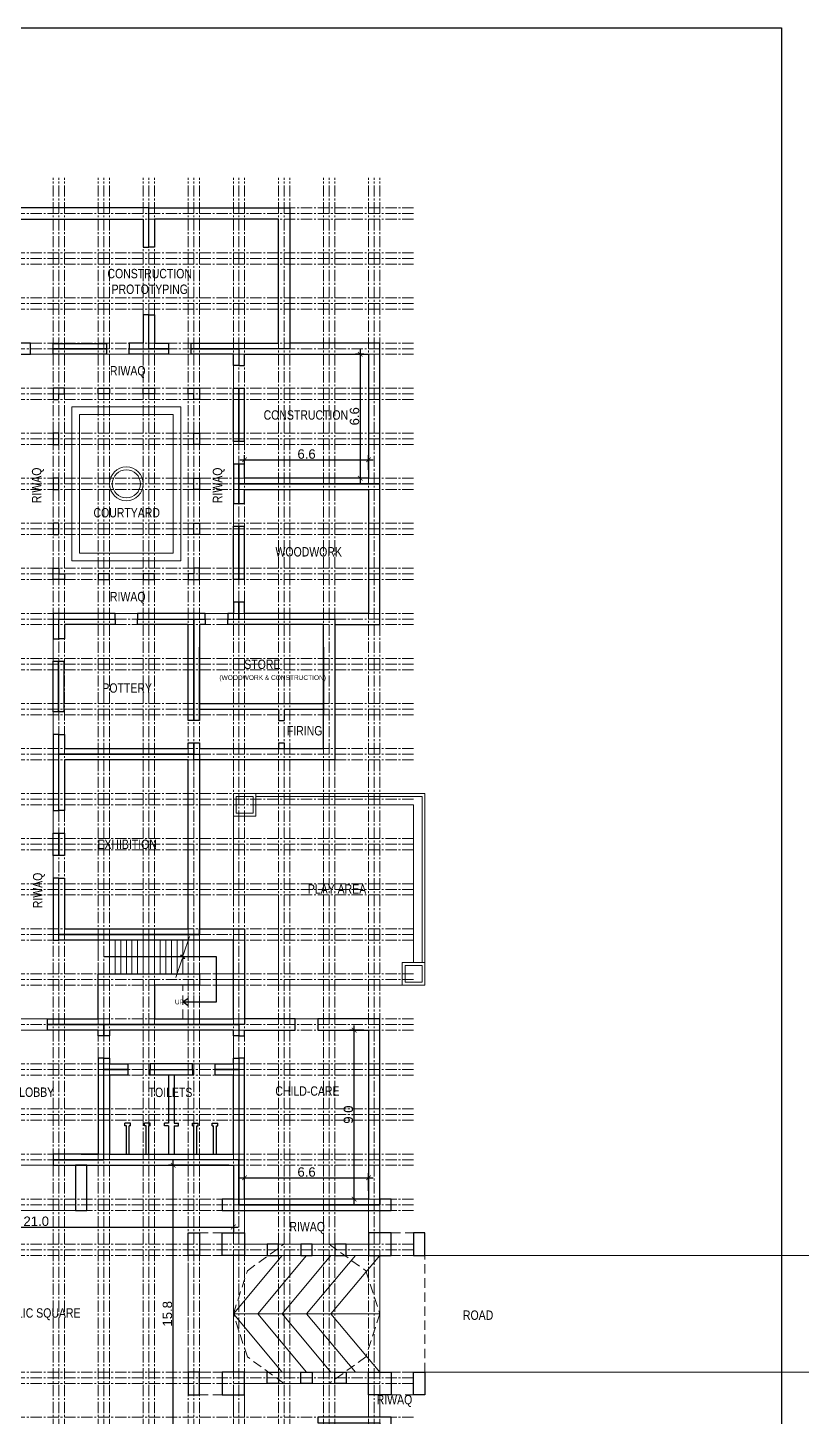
# Model space of a CAD drawing. Header units: millimetres. Extents: x 19 to 1143, y 22 to 444.
# Drawn here: x 231.7 to 272.9, y 170 to 244 of the extents above; entities that cross this region are included whole.
import ezdxf

# ---------------------------------------------------------------- set-up
doc = ezdxf.new("R2010")
doc.units = ezdxf.units.MM
doc.linetypes.add('ACAD_ISO04W100', pattern=[30, 24, -3, 0, -3])
doc.linetypes.add('HIDDEN', pattern=[0.375, 0.25, -0.125])
for name, color, linetype, lineweight in [('Above', 31, 'Continuous', 15), ('Elevation 1', 41, 'Continuous', 15), ('Elevation 2', 45, 'Continuous', 9), ('Grid', 115, 'ACAD_ISO04W100', 5), ('Road', 252, 'Continuous', 13), ('Wall', 42, 'Continuous', 30)]:
    doc.layers.add(name, color=color, linetype=linetype, lineweight=lineweight)
doc.layers.add('Dimension', color=133, linetype='Continuous')
doc.layers.add('Text', color=254, linetype='Continuous')
doc.styles.add('1', font='arial.ttf')
doc.styles.add('THAI', font='', dxfattribs={"width": 0.8})
doc.styles.get('THAI').set_extended_font_data('VNI-Avo')
doc.dimstyles.new('A3-100', dxfattribs={"dimtxt": 0.5, "dimasz": 0.25, "dimexe": 0.25, "dimexo": 0.25, "dimgap": 0.05, "dimtad": 1, "dimdec": 1, "dimzin": 0, "dimdsep": 46, "dimtxsty": '1', "dimblk": 'ARCHTICK', "dimcen": 0.1, "dimdle": 0.25, "dimclrd": 256, "dimclre": 256, "dimclrt": 256, "dimadec": 0, "dimazin": 0, "dimtfac": 1, "dimtdec": 1, "dimtofl": 0, "dimtmove": 0, "dimatfit": 3, "dimldrblk": 'ARCHTICK', "dimfxl": 1, "dimtfillclr": 256, "dimtolj": 1, "dimtzin": 0, "dimarcsym": 0})
doc.dimstyles.new('A3-200', dxfattribs={"dimtxt": 1, "dimasz": 0.5, "dimexe": 0.5, "dimexo": 0.5, "dimgap": 0.1, "dimtad": 2, "dimdec": 1, "dimzin": 0, "dimdsep": 46, "dimtxsty": '1', "dimblk": 'ARCHTICK', "dimcen": 0.1, "dimdle": 0.5, "dimclrd": 256, "dimclre": 256, "dimclrt": 256, "dimadec": 0, "dimazin": 0, "dimtfac": 1, "dimtdec": 1, "dimtofl": 0, "dimtmove": 0, "dimatfit": 3, "dimldrblk": 'ARCHTICK', "dimfxl": 1, "dimtfillclr": 256, "dimtolj": 1, "dimtzin": 0, "dimarcsym": 0})

# ---------------------------------------------------------------- blocks, each defined once
blk = doc.blocks.new('_ArchTick')
at = {"color": 0, "linetype": 'ByBlock', "const_width": 0.15}
blk.add_lwpolyline([(-0.5, -0.5), (0.5, 0.5)], dxfattribs=at)
blk = doc.blocks.new('*D3')
at = {"layer": 'Defpoints', "color": 0, "transparency": 16777216}
for p in [(249.817, 220.962), (243.217, 220.173), (249.817, 220.173)]:
    blk.add_point(p, dxfattribs=at)
at = {"layer": 'Dimension', "lineweight": -2, "transparency": 16777216}
for p, q in [((242.967, 220.962), (250.067, 220.962)), ((243.217, 220.423), (243.217, 221.212)), ((249.817, 220.423), (249.817, 221.212))]:
    blk.add_line(p, q, dxfattribs=at)
at = {"layer": 'Dimension', "lineweight": -2, "transparency": 16777216, "xscale": 0.25, "yscale": 0.25, "zscale": 0.25, "rotation": 180}
blk.add_blockref('_ArchTick', (243.217, 220.962), dxfattribs=at)
at = {"layer": 'Dimension', "lineweight": -2, "transparency": 16777216, "xscale": 0.25, "yscale": 0.25, "zscale": 0.25}
blk.add_blockref('_ArchTick', (249.817, 220.962), dxfattribs=at)
at = {"layer": 'Dimension', "transparency": 16777216, "insert": (246.517, 221.267), "char_height": 0.5, "attachment_point": 5, "style": '1'}
blk.add_mtext('\\A1;6.6', dxfattribs=at)
blk = doc.blocks.new('*D4')
at = {"layer": 'Defpoints', "color": 0, "transparency": 16777216}
for p in [(249.817, 226.582), (249.376, 219.982), (249.817, 219.982)]:
    blk.add_point(p, dxfattribs=at)
at = {"layer": 'Dimension', "lineweight": -2, "transparency": 16777216}
for p, q in [((249.567, 226.582), (249.126, 226.582)), ((249.376, 226.832), (249.376, 219.732)), ((249.567, 219.982), (249.126, 219.982))]:
    blk.add_line(p, q, dxfattribs=at)
at = {"layer": 'Dimension', "lineweight": -2, "transparency": 16777216, "xscale": 0.25, "yscale": 0.25, "zscale": 0.25}
for p, rotation in [((249.376, 226.582), 90), ((249.376, 219.982), 270)]:
    blk.add_blockref('_ArchTick', p, dxfattribs=dict(at, rotation=rotation))
at = {"layer": 'Dimension', "transparency": 16777216, "insert": (249.071, 223.282), "char_height": 0.5, "attachment_point": 5, "rotation": 90, "style": '1'}
blk.add_mtext('\\A1;6.6', dxfattribs=at)
blk = doc.blocks.new('*D5')
at = {"layer": 'Defpoints', "color": 0, "transparency": 16777216}
for p in [(249.817, 182.718), (243.217, 181.773), (249.817, 181.773)]:
    blk.add_point(p, dxfattribs=at)
at = {"layer": 'Dimension', "lineweight": -2, "transparency": 16777216}
for p, q in [((243.217, 182.023), (243.217, 182.968)), ((249.817, 182.023), (249.817, 182.968)), ((242.967, 182.718), (250.067, 182.718))]:
    blk.add_line(p, q, dxfattribs=at)
at = {"layer": 'Dimension', "lineweight": -2, "transparency": 16777216, "xscale": 0.25, "yscale": 0.25, "zscale": 0.25, "rotation": 180}
blk.add_blockref('_ArchTick', (243.217, 182.718), dxfattribs=at)
at = {"layer": 'Dimension', "lineweight": -2, "transparency": 16777216, "xscale": 0.25, "yscale": 0.25, "zscale": 0.25}
blk.add_blockref('_ArchTick', (249.817, 182.718), dxfattribs=at)
at = {"layer": 'Dimension', "transparency": 16777216, "insert": (246.517, 183.023), "char_height": 0.5, "attachment_point": 5, "style": '1'}
blk.add_mtext('\\A1;6.6', dxfattribs=at)
blk = doc.blocks.new('*D6')
at = {"layer": 'Defpoints', "color": 0, "transparency": 16777216}
for p in [(249.052, 190.582), (249.817, 190.582), (249.817, 181.582)]:
    blk.add_point(p, dxfattribs=at)
at = {"layer": 'Dimension', "lineweight": -2, "transparency": 16777216}
for p, q in [((249.567, 190.582), (248.802, 190.582)), ((249.052, 181.332), (249.052, 190.832)), ((249.567, 181.582), (248.802, 181.582))]:
    blk.add_line(p, q, dxfattribs=at)
at = {"layer": 'Dimension', "lineweight": -2, "transparency": 16777216, "xscale": 0.25, "yscale": 0.25, "zscale": 0.25}
for p, rotation in [((249.052, 190.582), 90), ((249.052, 181.582), 270)]:
    blk.add_blockref('_ArchTick', p, dxfattribs=dict(at, rotation=rotation))
at = {"layer": 'Dimension', "transparency": 16777216, "insert": (248.747, 186.082), "char_height": 0.5, "attachment_point": 5, "rotation": 90, "style": '1'}
blk.add_mtext('\\A1;9.0', dxfattribs=at)
blk = doc.blocks.new('*D9')
at = {"layer": 'Defpoints', "color": 0, "transparency": 16777216}
for p in [(239.41, 183.382), (242.617, 183.382), (242.617, 167.564)]:
    blk.add_point(p, dxfattribs=at)
at = {"layer": 'Dimension', "lineweight": -2, "transparency": 16777216}
for p, q in [((239.41, 167.314), (239.41, 183.632)), ((242.367, 183.382), (239.16, 183.382)), ((242.367, 167.564), (239.16, 167.564))]:
    blk.add_line(p, q, dxfattribs=at)
at = {"layer": 'Dimension', "lineweight": -2, "transparency": 16777216, "xscale": 0.25, "yscale": 0.25, "zscale": 0.25}
for p, rotation in [((239.41, 183.382), 90), ((239.41, 167.564), 270)]:
    blk.add_blockref('_ArchTick', p, dxfattribs=dict(at, rotation=rotation))
at = {"layer": 'Dimension', "transparency": 16777216, "insert": (239.105, 175.473), "char_height": 0.5, "attachment_point": 5, "rotation": 90, "style": '1'}
blk.add_mtext('\\A1;15.8', dxfattribs=at)
blk = doc.blocks.new('*D10')
at = {"layer": 'Defpoints', "color": 0, "transparency": 16777216}
for p in [(242.617, 183.573), (221.617, 183.382), (242.617, 180.095)]:
    blk.add_point(p, dxfattribs=at)
at = {"layer": 'Dimension', "lineweight": -2, "transparency": 16777216}
for p, q in [((221.617, 183.132), (221.617, 179.845)), ((242.617, 183.323), (242.617, 179.845)), ((221.367, 180.095), (242.867, 180.095))]:
    blk.add_line(p, q, dxfattribs=at)
at = {"layer": 'Dimension', "lineweight": -2, "transparency": 16777216, "xscale": 0.25, "yscale": 0.25, "zscale": 0.25, "rotation": 180}
blk.add_blockref('_ArchTick', (221.617, 180.095), dxfattribs=at)
at = {"layer": 'Dimension', "lineweight": -2, "transparency": 16777216, "xscale": 0.25, "yscale": 0.25, "zscale": 0.25}
blk.add_blockref('_ArchTick', (242.617, 180.095), dxfattribs=at)
at = {"layer": 'Dimension', "transparency": 16777216, "insert": (232.117, 180.4), "char_height": 0.5, "attachment_point": 5, "style": '1'}
blk.add_mtext('\\A1;21.0', dxfattribs=at)

msp = doc.modelspace()

# ---------------------------------------------------------------- linework, layer by layer
msp.add_lwpolyline([(192.417, 149.975), (192.417, 243.975), (271.817, 243.975), (271.817, 149.975)], close=True)
at = {"layer": 'Above', "linetype": 'HIDDEN', "ltscale": 2}
for p, q in [((235.417, 193.582), (235.417, 195.382)), ((240.217, 193.582), (240.217, 195.382)), ((240.517, 193.582), (240.517, 195.382)), ((240.817, 193.582), (240.817, 195.382)), ((240.817, 193.582), (242.617, 193.582)), ((240.817, 193.282), (242.617, 193.282)), ((239.917, 191.182), (239.917, 192.982)), ((240.217, 191.182), (240.217, 192.982)), ((240.517, 191.182), (240.517, 192.982)), ((240.817, 191.182), (240.817, 192.982)), ((240.817, 192.982), (242.617, 192.982)), ((242.617, 180.982), (242.617, 179.782)), ((243.217, 180.982), (243.217, 179.782)), ((249.817, 180.982), (249.817, 179.782)), ((242.017, 179.782), (240.817, 179.782)), ((244.417, 179.182), (243.217, 179.182)), ((246.217, 179.182), (245.017, 179.182)), ((248.017, 179.182), (246.817, 179.182)), ((249.817, 179.182), (248.617, 179.182)), ((251.017, 179.782), (252.217, 179.782)), ((240.217, 172.364), (240.217, 178.582)), ((242.017, 178.582), (240.817, 178.582)), ((251.017, 178.582), (252.217, 178.582)), ((252.817, 172.364), (252.817, 178.582)), ((242.017, 172.364), (240.817, 172.364)), ((244.417, 171.764), (243.217, 171.764)), ((246.217, 171.764), (245.017, 171.764)), ((248.017, 171.764), (246.817, 171.764)), ((249.817, 171.764), (248.617, 171.764)), ((251.017, 172.364), (252.217, 172.364)), ((242.017, 171.164), (240.817, 171.164)), ((242.617, 169.964), (242.617, 171.164)), ((243.217, 169.964), (243.217, 171.164)), ((249.817, 169.964), (249.817, 171.164)), ((251.017, 171.164), (252.217, 171.164))]:
    msp.add_line(p, q, dxfattribs=at)
msp.add_lwpolyline([(242.617, 175.473), (243.362, 177.766), (245.312, 179.182), (247.722, 179.182), (249.672, 177.766), (250.417, 175.473), (249.672, 173.181), (247.722, 171.764), (245.312, 171.764), (243.362, 173.181)], close=True, dxfattribs=at)
at = {"layer": 'Elevation 1'}
for p, q in [((231.817, 226.582), (233.017, 226.582)), ((235.867, 226.582), (237.067, 226.582)), ((240.367, 226.582), (239.167, 226.582)), ((242.617, 224.782), (242.617, 225.982)), ((242.617, 220.732), (242.617, 221.932)), ((242.617, 217.432), (242.617, 218.632)), ((242.617, 213.382), (242.617, 214.582)), ((236.317, 212.782), (237.517, 212.782)), ((241.117, 212.782), (242.317, 212.782)), ((233.017, 210.232), (233.017, 211.432)), ((233.017, 206.332), (233.017, 207.532)), ((252.817, 203.182), (243.817, 203.182)), ((243.817, 203.182), (243.817, 202.582)), ((252.667, 203.032), (243.817, 203.032)), ((252.667, 203.032), (252.667, 194.182)), ((252.817, 203.182), (252.817, 194.182)), ((233.017, 202.282), (233.017, 201.082)), ((252.217, 202.582), (243.817, 202.582)), ((252.217, 202.582), (252.217, 194.182)), ((233.017, 198.682), (233.017, 199.882)), ((236.017, 193.582), (236.017, 195.382)), ((236.317, 193.582), (236.317, 195.382)), ((236.617, 193.582), (236.617, 195.382)), ((236.917, 193.582), (236.917, 195.382)), ((237.217, 193.582), (237.217, 195.382)), ((237.517, 193.582), (237.517, 195.382)), ((237.817, 193.582), (237.817, 195.382)), ((238.117, 193.582), (238.117, 195.382)), ((238.417, 193.582), (238.417, 195.382)), ((238.717, 193.582), (238.717, 195.382)), ((239.017, 193.582), (239.017, 195.382)), ((239.317, 193.582), (239.317, 195.382)), ((239.617, 193.582), (239.617, 195.382)), ((239.917, 193.582), (239.917, 195.382)), ((252.217, 194.182), (252.817, 194.182)), ((231.517, 191.182), (232.717, 191.182)), ((245.917, 191.182), (247.117, 191.182)), ((231.517, 190.582), (232.717, 190.582)), ((242.617, 189.082), (242.617, 190.282)), ((236.992, 188.782), (238.192, 188.782)), ((240.442, 188.782), (241.642, 188.782)), ((231.217, 183.382), (233.017, 183.382)), ((250.417, 180.982), (250.417, 179.782)), ((242.617, 178.582), (242.617, 172.364)), ((244.417, 178.582), (243.217, 178.582)), ((246.217, 178.582), (245.017, 178.582)), ((248.017, 178.582), (246.817, 178.582)), ((249.817, 178.582), (248.617, 178.582)), ((244.417, 172.364), (243.217, 172.364)), ((246.217, 172.364), (245.017, 172.364)), ((248.017, 172.364), (246.817, 172.364)), ((249.817, 172.364), (248.617, 172.364)), ((250.417, 169.964), (250.417, 171.164))]:
    msp.add_line(p, q, dxfattribs=at)
for points in [[(234.017, 223.782), (239.817, 223.782), (239.817, 215.582), (234.017, 215.582)], [(234.417, 223.382), (239.417, 223.382), (239.417, 215.982), (234.417, 215.982)]]:
    msp.add_lwpolyline(points, close=True, dxfattribs=at)
msp.add_lwpolyline([(240.28, 195.572), (239.949, 194.577), (239.803, 194.573), (240.032, 194.391), (239.885, 194.387), (239.554, 193.393)], dxfattribs=at)
at = {"layer": 'Elevation 2'}
for p, q in [((242.617, 197.782), (242.617, 203.182)), ((242.617, 203.182), (243.817, 203.182)), ((242.767, 203.032), (243.667, 203.032)), ((242.767, 203.032), (242.767, 202.132)), ((243.667, 203.032), (243.667, 202.132)), ((242.767, 202.132), (243.667, 202.132)), ((243.817, 201.982), (243.817, 202.582)), ((243.817, 201.982), (242.617, 201.982)), ((242.617, 197.782), (245.017, 197.782)), ((245.017, 197.782), (245.017, 192.982)), ((251.617, 194.182), (252.217, 194.182)), ((251.617, 194.182), (251.617, 192.982)), ((251.767, 194.032), (252.667, 194.032)), ((251.767, 194.032), (251.767, 193.132)), ((252.667, 194.032), (252.667, 193.132)), ((252.817, 194.182), (252.817, 192.982)), ((245.017, 192.982), (252.817, 192.982)), ((251.767, 193.132), (252.667, 193.132)), ((230.017, 180.982), (234.217, 180.982))]:
    msp.add_line(p, q, dxfattribs=at)
for radius in [0.9, 0.75]:
    msp.add_circle((236.917, 219.682), radius, dxfattribs=at)
at = {"layer": 'Grid', "ltscale": 0.025}
for p, q in [((233.017, 157.582), (233.017, 235.987)), ((233.317, 157.582), (233.317, 235.987)), ((233.617, 157.582), (233.617, 235.987)), ((235.417, 157.582), (235.417, 235.987)), ((235.717, 157.582), (235.717, 235.987)), ((236.017, 157.582), (236.017, 235.987)), ((237.817, 157.582), (237.817, 235.987)), ((238.117, 157.582), (238.117, 235.987)), ((238.417, 157.582), (238.417, 235.987)), ((240.217, 157.582), (240.217, 235.987)), ((240.517, 157.582), (240.517, 235.987)), ((240.817, 157.582), (240.817, 235.987)), ((242.617, 157.582), (242.617, 235.987)), ((242.917, 157.582), (242.917, 235.987)), ((243.217, 157.582), (243.217, 235.987)), ((245.017, 157.582), (245.017, 235.987)), ((245.317, 157.582), (245.317, 235.987)), ((245.617, 157.582), (245.617, 235.987)), ((247.417, 157.582), (247.417, 235.987)), ((247.717, 157.582), (247.717, 235.987)), ((248.017, 157.582), (248.017, 235.987)), ((249.817, 157.582), (249.817, 235.987)), ((250.117, 157.582), (250.117, 235.987)), ((250.417, 157.582), (250.417, 235.987)), ((252.217, 234.382), (207.217, 234.382)), ((252.217, 234.082), (207.217, 234.082)), ((252.217, 233.782), (207.217, 233.782)), ((252.217, 231.982), (207.217, 231.982)), ((252.217, 231.682), (207.217, 231.682)), ((252.217, 231.382), (207.217, 231.382)), ((252.217, 229.582), (207.217, 229.582)), ((252.217, 229.282), (207.217, 229.282)), ((252.217, 228.982), (207.217, 228.982)), ((252.217, 227.182), (207.217, 227.182)), ((252.217, 226.882), (207.217, 226.882)), ((252.217, 226.582), (207.217, 226.582)), ((252.217, 224.782), (207.217, 224.782)), ((252.217, 224.482), (207.217, 224.482)), ((252.217, 224.182), (207.217, 224.182)), ((252.217, 222.382), (207.217, 222.382)), ((252.217, 222.082), (207.217, 222.082)), ((252.217, 221.782), (207.217, 221.782)), ((252.217, 219.982), (207.217, 219.982)), ((252.217, 219.682), (207.217, 219.682)), ((252.217, 219.382), (207.217, 219.382)), ((252.217, 217.582), (207.217, 217.582)), ((252.217, 217.282), (207.217, 217.282)), ((252.217, 216.982), (207.217, 216.982)), ((252.217, 215.182), (207.217, 215.182)), ((252.217, 214.882), (207.217, 214.882)), ((252.217, 214.582), (207.217, 214.582)), ((252.217, 212.782), (207.217, 212.782)), ((252.217, 212.482), (207.217, 212.482)), ((252.217, 212.182), (207.217, 212.182)), ((252.217, 210.382), (207.217, 210.382)), ((252.217, 210.082), (207.217, 210.082)), ((252.217, 209.782), (207.217, 209.782)), ((252.217, 207.982), (207.217, 207.982)), ((252.217, 207.682), (207.217, 207.682)), ((252.217, 207.382), (207.217, 207.382)), ((252.217, 205.582), (207.217, 205.582)), ((252.217, 205.282), (207.217, 205.282)), ((252.217, 204.982), (207.217, 204.982)), ((252.217, 203.182), (207.217, 203.182)), ((252.217, 202.882), (207.217, 202.882)), ((252.217, 202.582), (207.217, 202.582)), ((252.217, 200.782), (207.217, 200.782)), ((252.217, 200.482), (207.217, 200.482)), ((252.217, 200.182), (207.217, 200.182)), ((252.217, 198.382), (207.217, 198.382)), ((252.217, 198.082), (207.217, 198.082)), ((252.217, 197.782), (207.217, 197.782)), ((252.217, 195.982), (207.217, 195.982)), ((252.217, 195.682), (207.217, 195.682)), ((252.217, 195.382), (207.217, 195.382)), ((252.217, 193.582), (207.217, 193.582)), ((252.217, 193.282), (207.217, 193.282)), ((252.217, 192.982), (207.217, 192.982)), ((252.217, 191.182), (207.217, 191.182)), ((252.217, 190.882), (207.217, 190.882)), ((252.217, 190.582), (207.217, 190.582)), ((252.217, 188.782), (207.217, 188.782)), ((252.217, 188.482), (207.217, 188.482)), ((252.217, 188.182), (207.217, 188.182)), ((252.217, 186.382), (207.217, 186.382)), ((252.217, 186.082), (207.217, 186.082)), ((252.217, 185.782), (207.217, 185.782)), ((252.217, 183.982), (207.217, 183.982)), ((252.217, 183.682), (207.217, 183.682)), ((252.217, 183.382), (207.217, 183.382)), ((252.217, 181.582), (207.217, 181.582)), ((252.217, 181.282), (207.217, 181.282)), ((252.217, 180.982), (207.217, 180.982)), ((252.217, 179.182), (207.217, 179.182)), ((252.217, 178.882), (207.217, 178.882)), ((252.217, 178.582), (207.217, 178.582)), ((252.217, 172.364), (207.217, 172.364)), ((252.217, 172.064), (207.217, 172.064)), ((252.217, 171.764), (207.217, 171.764)), ((252.217, 169.964), (207.217, 169.964))]:
    msp.add_line(p, q, dxfattribs=at)
at = {"layer": 'Road'}
for p, q in [((250.417, 172.364), (250.417, 178.582)), ((252.817, 178.582), (438.587, 178.582)), ((250.417, 175.473), (242.617, 175.473)), ((252.817, 172.364), (438.587, 172.364))]:
    msp.add_line(p, q, dxfattribs=at)
for points in [[(245.217, 178.582), (242.617, 175.473), (245.217, 172.364)], [(246.517, 178.582), (243.917, 175.473), (246.517, 172.364)], [(247.817, 178.582), (245.217, 175.473), (247.817, 172.364)], [(249.117, 178.582), (246.517, 175.473), (249.117, 172.364)], [(250.417, 178.582), (247.817, 175.473), (250.417, 172.364)]]:
    msp.add_lwpolyline(points, dxfattribs=at)
at = {"layer": 'Wall'}
for p, q in [((240.817, 207.082), (240.817, 210.982)), ((247.417, 210.982), (247.417, 207.382)), ((240.817, 207.982), (247.417, 207.982)), ((240.817, 207.682), (245.017, 207.682)), ((245.017, 207.682), (245.017, 207.082)), ((245.317, 207.682), (247.417, 207.682)), ((245.317, 207.682), (245.317, 207.082)), ((245.017, 207.082), (245.317, 207.082)), ((245.017, 205.882), (245.017, 205.582)), ((245.017, 205.882), (245.317, 205.882)), ((245.317, 205.882), (245.317, 205.582)), ((243.217, 190.582), (245.917, 190.582)), ((247.117, 190.582), (249.817, 190.582)), ((243.217, 184.582), (243.217, 188.782)), ((239.167, 188.182), (239.167, 185.632)), ((239.467, 188.182), (239.467, 185.632)), ((237.142, 185.632), (236.842, 185.632)), ((236.842, 185.482), (236.842, 185.632)), ((236.917, 185.482), (236.842, 185.482)), ((236.917, 183.982), (236.917, 185.482)), ((237.067, 183.982), (237.067, 185.482)), ((237.142, 185.482), (237.067, 185.482)), ((237.142, 185.482), (237.142, 185.632)), ((238.192, 185.632), (237.892, 185.632)), ((237.892, 185.482), (237.892, 185.632)), ((237.967, 185.482), (237.892, 185.482)), ((237.967, 183.982), (237.967, 185.482)), ((238.192, 185.482), (238.117, 185.482)), ((238.117, 183.982), (238.117, 185.482)), ((238.192, 185.482), (238.192, 185.632)), ((239.167, 185.632), (238.942, 185.632)), ((238.942, 185.482), (238.942, 185.632)), ((239.167, 185.482), (238.942, 185.482)), ((239.167, 185.482), (239.167, 183.982)), ((239.467, 185.632), (239.692, 185.632)), ((239.467, 185.482), (239.692, 185.482)), ((239.467, 185.482), (239.467, 183.982)), ((239.692, 185.482), (239.692, 185.632)), ((240.442, 185.632), (240.742, 185.632)), ((240.442, 185.482), (240.442, 185.632)), ((240.442, 185.482), (240.517, 185.482)), ((240.517, 183.982), (240.517, 185.482)), ((240.667, 185.482), (240.742, 185.482)), ((240.667, 183.982), (240.667, 185.482)), ((240.742, 185.482), (240.742, 185.632)), ((241.492, 185.632), (241.792, 185.632)), ((241.492, 185.482), (241.492, 185.632)), ((241.492, 185.482), (241.567, 185.482)), ((241.567, 183.982), (241.567, 185.482)), ((241.717, 183.982), (241.717, 185.482)), ((241.717, 185.482), (241.792, 185.482)), ((241.792, 185.482), (241.792, 185.632)), ((234.517, 183.982), (235.417, 183.982))]:
    msp.add_line(p, q, dxfattribs=at)
for points in [[(238.117, 232.282), (238.117, 234.382), (230.617, 234.382), (230.617, 226.582), (231.817, 226.582), (231.817, 227.182), (231.217, 227.182), (231.217, 233.782), (237.817, 233.782), (237.817, 232.282), (238.117, 232.282)], [(238.117, 232.282), (238.117, 234.382), (245.617, 234.382), (245.617, 226.882), (240.367, 226.882), (240.367, 227.182), (245.017, 227.182), (245.017, 233.782), (238.417, 233.782), (238.417, 232.282), (238.117, 232.282)], [(238.117, 228.682), (237.817, 228.682), (237.817, 227.182), (237.067, 227.182), (237.067, 226.882), (238.117, 226.882), (238.117, 228.682)], [(238.117, 228.682), (238.417, 228.682), (238.417, 227.182), (239.167, 227.182), (239.167, 226.882), (238.117, 226.882), (238.117, 228.682)], [(239.167, 226.882), (239.167, 226.582), (237.067, 226.582), (237.067, 226.882), (239.167, 226.882)], [(242.917, 225.982), (242.617, 225.982), (242.617, 226.582), (240.367, 226.582), (240.367, 226.882), (242.917, 226.882), (242.917, 225.982)], [(242.317, 212.482), (242.917, 212.482), (242.917, 213.382), (242.617, 213.382), (242.617, 212.782), (242.317, 212.782), (242.317, 212.482)], [(236.317, 212.482), (236.317, 212.782), (233.017, 212.782), (233.017, 211.432), (233.317, 211.432), (233.317, 212.482), (236.317, 212.482)], [(236.317, 212.182), (233.617, 212.182), (233.617, 211.432), (233.317, 211.432), (233.317, 212.482), (236.317, 212.482), (236.317, 212.182)], [(240.217, 207.082), (240.217, 212.182), (237.517, 212.182), (237.517, 212.482), (240.517, 212.482), (240.517, 207.082), (240.217, 207.082)], [(242.317, 212.482), (248.017, 212.482), (248.017, 204.982), (240.517, 204.982), (240.517, 205.882), (240.817, 205.882), (240.817, 205.582), (247.417, 205.582), (247.417, 212.182), (242.317, 212.182), (242.317, 212.482)], [(240.517, 207.082), (240.517, 212.482), (241.117, 212.482), (241.117, 212.182), (240.817, 212.182), (240.817, 207.082), (240.517, 207.082)], [(240.517, 205.882), (240.517, 205.282), (233.317, 205.282), (233.317, 206.332), (233.617, 206.332), (233.617, 205.582), (240.217, 205.582), (240.217, 205.882), (240.517, 205.882)], [(240.817, 192.982), (238.417, 192.982), (238.417, 191.182), (242.617, 191.182), (242.617, 195.382), (233.317, 195.382), (233.317, 195.682), (240.817, 195.682), (240.817, 195.982), (243.217, 195.982), (243.217, 190.882), (232.717, 190.882), (232.717, 191.182), (235.417, 191.182), (235.417, 192.982), (235.417, 192.982), (235.417, 193.582), (240.817, 193.582), (240.817, 192.982)], [(245.917, 191.182), (243.217, 191.182), (243.217, 190.882), (242.917, 190.882), (242.917, 190.282), (243.217, 190.282), (243.217, 190.582), (245.917, 190.582), (245.917, 191.182)], [(235.717, 190.282), (235.417, 190.282), (235.417, 190.582), (232.717, 190.582), (232.717, 190.882), (235.717, 190.882), (235.717, 190.282)], [(242.617, 190.282), (242.617, 190.582), (236.017, 190.582), (236.017, 190.282), (235.717, 190.282), (235.717, 190.882), (242.917, 190.882), (242.917, 190.282), (242.617, 190.282)], [(235.417, 189.082), (235.417, 188.182), (235.417, 188.182), (235.417, 183.982), (233.017, 183.982), (233.017, 183.682), (235.717, 183.682), (235.717, 189.082), (235.417, 189.082)], [(241.642, 188.782), (242.617, 188.782), (242.617, 189.082), (242.917, 189.082), (242.917, 188.482), (241.642, 188.482), (241.642, 188.782)], [(233.017, 183.682), (233.017, 183.382), (242.617, 183.382), (242.617, 181.582), (242.017, 181.582), (242.017, 180.982), (251.017, 180.982), (251.017, 181.582), (250.417, 181.582), (250.417, 181.282), (242.917, 181.282), (242.917, 183.682), (233.017, 183.682)]]:
    msp.add_lwpolyline(points, dxfattribs=at)
for points in [[(233.017, 227.159), (235.867, 227.159), (235.867, 226.87), (233.017, 226.87)], [(233.017, 226.87), (235.867, 226.87), (235.867, 226.582), (233.017, 226.582)], [(242.917, 220.732), (242.917, 219.682), (250.417, 219.682), (250.417, 227.182), (245.617, 227.182), (245.617, 226.882), (242.917, 226.882), (242.917, 225.982), (243.217, 225.982), (243.217, 226.582), (249.817, 226.582), (249.817, 219.982), (243.217, 219.982), (243.217, 220.732)], [(233.017, 224.782), (233.017, 224.182), (233.317, 224.182), (233.317, 224.482), (233.617, 224.482), (233.617, 224.782)], [(235.417, 224.782), (236.017, 224.782), (236.017, 224.482), (235.417, 224.482)], [(237.817, 224.782), (238.417, 224.782), (238.417, 224.482), (237.817, 224.482)], [(240.817, 224.782), (240.817, 224.182), (240.517, 224.182), (240.517, 224.482), (240.217, 224.482), (240.217, 224.782)], [(242.905, 224.782), (242.905, 221.932), (242.617, 221.932), (242.617, 224.782)], [(243.193, 224.782), (243.193, 221.932), (242.905, 221.932), (242.905, 224.782)], [(233.317, 222.382), (233.017, 222.382), (233.017, 221.782), (233.317, 221.782)], [(240.517, 222.382), (240.817, 222.382), (240.817, 221.782), (240.517, 221.782)], [(242.917, 220.732), (242.617, 220.732), (242.617, 218.632), (242.917, 218.632)], [(233.317, 219.982), (233.017, 219.982), (233.017, 219.382), (233.317, 219.382)], [(240.517, 219.982), (240.817, 219.982), (240.817, 219.382), (240.517, 219.382)], [(242.917, 213.382), (242.917, 212.482), (248.017, 212.482), (248.017, 212.182), (250.417, 212.182), (250.417, 219.682), (242.917, 219.682), (242.917, 218.632), (243.217, 218.632), (243.217, 219.382), (249.817, 219.382), (249.817, 212.782), (243.217, 212.782), (243.217, 213.382)], [(233.317, 217.582), (233.017, 217.582), (233.017, 216.982), (233.317, 216.982)], [(240.517, 217.582), (240.817, 217.582), (240.817, 216.982), (240.517, 216.982)], [(242.905, 217.432), (242.905, 214.582), (242.617, 214.582), (242.617, 217.432)], [(243.193, 217.432), (243.193, 214.582), (242.905, 214.582), (242.905, 217.432)], [(233.017, 214.582), (233.017, 215.182), (233.317, 215.182), (233.317, 214.882), (233.617, 214.882), (233.617, 214.582)], [(235.417, 214.582), (236.017, 214.582), (236.017, 214.882), (235.417, 214.882)], [(237.817, 214.582), (238.417, 214.582), (238.417, 214.882), (237.817, 214.882)], [(240.817, 214.582), (240.817, 215.182), (240.517, 215.182), (240.517, 214.882), (240.217, 214.882), (240.217, 214.582)], [(237.517, 212.482), (241.117, 212.482), (241.117, 212.782), (237.517, 212.782)], [(233.305, 210.232), (233.305, 207.532), (233.017, 207.532), (233.017, 210.232)], [(233.593, 210.232), (233.593, 207.532), (233.305, 207.532), (233.305, 210.232)], [(233.317, 206.332), (233.017, 206.332), (233.017, 202.282), (233.317, 202.282)], [(233.617, 198.682), (233.617, 195.982), (240.217, 195.982), (240.217, 204.982), (233.617, 204.982), (233.617, 202.282), (233.317, 202.282), (233.317, 205.282), (240.817, 205.282), (240.817, 195.682), (233.317, 195.682), (233.317, 198.682)], [(233.017, 199.882), (233.017, 201.082), (233.317, 201.082), (233.317, 199.882)], [(233.317, 199.882), (233.317, 201.082), (233.617, 201.082), (233.617, 199.882)], [(233.317, 198.682), (233.017, 198.682), (233.017, 195.382), (233.317, 195.382)], [(247.117, 190.582), (249.817, 190.582), (249.817, 181.582), (243.217, 181.582), (243.217, 189.082), (242.917, 189.082), (242.917, 181.282), (250.417, 181.282), (250.417, 191.182), (247.117, 191.182)], [(236.017, 189.082), (236.017, 188.782), (236.992, 188.782), (236.992, 188.482), (235.717, 188.482), (235.717, 189.082)], [(240.442, 188.482), (240.442, 188.782), (238.192, 188.782), (238.192, 188.482)], [(241.642, 188.182), (241.642, 188.482), (242.917, 188.482), (242.917, 183.682), (235.717, 183.682), (235.717, 188.482), (236.992, 188.482), (236.992, 188.182), (236.017, 188.182), (236.017, 183.982), (242.617, 183.982), (242.617, 188.182)], [(240.442, 188.182), (238.192, 188.182), (238.192, 188.482), (240.442, 188.482)], [(234.817, 183.382), (234.217, 183.382), (234.217, 180.982), (234.817, 180.982)], [(240.217, 179.782), (240.817, 179.782), (240.817, 178.582), (240.217, 178.582)], [(242.017, 179.782), (243.217, 179.782), (243.217, 178.582), (242.017, 178.582)], [(245.017, 179.182), (244.417, 179.182), (244.417, 178.582), (245.017, 178.582)], [(246.817, 179.182), (246.217, 179.182), (246.217, 178.582), (246.817, 178.582)], [(248.617, 179.182), (248.017, 179.182), (248.017, 178.582), (248.617, 178.582)], [(251.017, 179.782), (249.817, 179.782), (249.817, 178.582), (251.017, 178.582)], [(252.817, 179.782), (252.217, 179.782), (252.217, 178.582), (252.817, 178.582)], [(240.217, 171.164), (240.817, 171.164), (240.817, 172.364), (240.217, 172.364)], [(242.017, 171.164), (243.217, 171.164), (243.217, 172.364), (242.017, 172.364)], [(245.017, 171.764), (244.417, 171.764), (244.417, 172.364), (245.017, 172.364)], [(246.817, 171.764), (246.217, 171.764), (246.217, 172.364), (246.817, 172.364)], [(248.617, 171.764), (248.017, 171.764), (248.017, 172.364), (248.617, 172.364)], [(251.017, 171.164), (249.817, 171.164), (249.817, 172.364), (251.017, 172.364)], [(252.817, 171.164), (252.217, 171.164), (252.217, 172.364), (252.817, 172.364)], [(251.017, 169.964), (247.117, 169.964), (247.117, 169.664), (250.417, 169.664), (250.417, 169.364), (251.017, 169.364)]]:
    msp.add_lwpolyline(points, close=True, dxfattribs=at)

# ---------------------------------------------------------------- texts
at = {"layer": 'Elevation 1', "insert": (238.48, 192.208), "char_height": 0.25, "attachment_point": 1, "style": 'THAI'}
msp.add_mtext_dynamic_manual_height_columns('\\pi1.02305;{\\fArial|b0|i0|c0|p34;UP}', width=2.40012, gutter_width=1, heights=[0], dxfattribs=at)
at = {"layer": 'Text', "char_height": 0.5, "style": 'THAI'}
for s, insert, attachment_point in [('\\pi3.43531;{\\fArial|b0|i0|c0|p34;CONSTRUCTION\\P\\pi3.65455;PROTOTYPING}', (232.475, 231.132), 1), ('\\pi4.73449;{\\fArial|b0|i0|c0|p34;RIWAQ}', (231.311, 225.956), 1), ('\\pi3.43531;{\\fArial|b0|i0|c0|p34;CONSTRUCTION}', (240.794, 223.601), 1), ('\\pi3.9083;{\\fArial|b0|i0|c0|p34;COURTYARD}', (231.259, 218.395), 1), ('\\pi3.88374;{\\fArial|b0|i0|c0|p34;WOODWORK}', (240.978, 216.312), 1), ('\\pi4.73449;{\\fArial|b0|i0|c0|p34;RIWAQ}', (231.31, 213.926), 1), ('\\pi4.71417;{\\fArial|b0|i0|c0|p34;STORE\\P\\pi3.38879;\\H0.5x;(WOODWORK & CONSTRUCTION)}', (238.484, 210.319), 1), ('\\pi4.35332;{\\fArial|b0|i0|c0|p34;POTTERY}', (231.286, 209.057), 1), ('\\pi4.74268;{\\fArial|b0|i0|c0|p34;FIRING}', (240.725, 206.781), 1), ('\\pi4.11062;{\\fArial|b0|i0|c0|p34;EXHIBITION}', (231.265, 200.731), 1), ('\\pi4.1173;{\\fArial|b0|i0|c0|p34;PLAY AREA}', (242.469, 198.346), 1), ('\\pi4.73995;{\\fArial|b0|i0|c0|p34;LOBBY}', (226.472, 187.528), 1), ('\\pi4.50584;{\\fArial|b0|i0|c0|p34;TOILETS}', (233.599, 187.518), 1), ('\\pi3.97037;{\\fArial|b0|i0|c0|p34;CHILD-CARE}', (240.885, 187.589), 1), ('\\pi4.73449;{\\fArial|b0|i0|c0|p34;RIWAQ}', (240.867, 180.367), 1), ('\\pi3.41881;{\\fArial|b0|i0|c0|p34;PUBLIC SQUARE}', (226.524, 175.767), 1), ('\\pi4.8787;{\\fArial|b0|i0|c0|p34;ROAD}', (249.968, 175.65), 1), ('{\\fArial|b0|i0|c0|p34;RIWAQ}', (252.146, 171.149), 3)]:
    msp.add_mtext_dynamic_manual_height_columns(s, width=11.29818, gutter_width=1, heights=[0], dxfattribs=dict(at, insert=insert, attachment_point=attachment_point))
at = {"layer": 'Text', "char_height": 0.5, "attachment_point": 1, "rotation": 90, "style": 'THAI'}
for insert in [(231.888, 213.921), (241.522, 213.921), (231.943, 192.344)]:
    msp.add_mtext_dynamic_manual_height_columns('\\pi4.73449;{\\fArial|b0|i0|c0|p34;RIWAQ}', width=11.29818, gutter_width=1, heights=[0], dxfattribs=dict(at, insert=insert))

# ---------------------------------------------------------------- dimensions: what is measured, and where the dimension line sits
at = {"layer": 'Dimension'}
for base, p1, p2, picture, middle in [((249.376, 219.982), (249.817, 226.582), (249.817, 219.982), '*D4', (249.071, 223.282)), ((249.052, 190.582), (249.817, 181.582), (249.817, 190.582), '*D6', (248.747, 186.082)), ((239.41, 183.382), (242.617, 167.564), (242.617, 183.382), '*D9', (239.105, 175.473))]:
    dim = msp.add_linear_dim(base=base, p1=p1, p2=p2, angle=90, dimstyle='A3-100', dxfattribs=at)
    dim.commit()
    dim.dimension.update_dxf_attribs({"geometry": picture, "text_midpoint": middle})
for base, p1, p2, picture, middle in [((249.817, 220.962), (243.217, 220.173), (249.817, 220.173), '*D3', (246.517, 221.267)), ((242.617, 180.095), (221.617, 183.382), (242.617, 183.573), '*D10', (232.117, 180.4)), ((249.817, 182.718), (243.217, 181.773), (249.817, 181.773), '*D5', (246.517, 183.023))]:
    dim = msp.add_linear_dim(base=base, p1=p1, p2=p2, dimstyle='A3-100', dxfattribs=at)
    dim.commit()
    dim.dimension.update_dxf_attribs({"geometry": picture, "text_midpoint": middle})

# ---------------------------------------------------------------- leaders
at = {"layer": 'Elevation 1'}
msp.add_leader([(239.917, 192.082), (241.717, 192.082), (241.717, 194.482), (235.717, 194.482)], dimstyle='A3-200', override={"dimasz": 0.3, "dimgap": 0.1, "dimtad": 0, "dimldrblk": 'Open90'}, dxfattribs=at)

doc.saveas('drawing.dxf')
